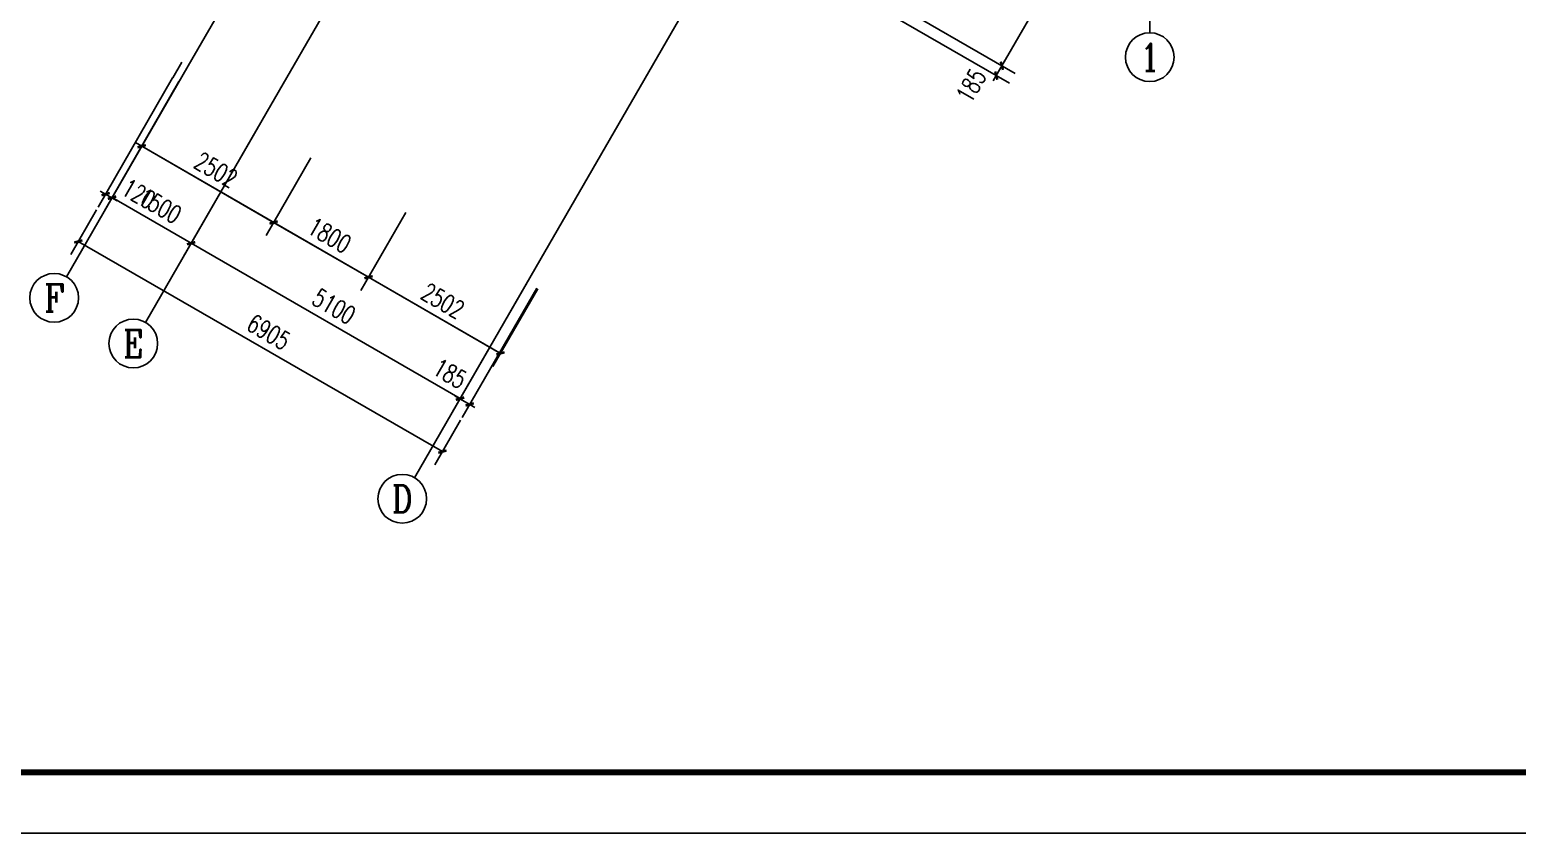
# Model space of a CAD drawing. Extents: x -7327 to 97773, y -14227 to 88173.
# Drawn here: x 11483 to 35912, y -14227 to -1033 of the extents above; entities that cross this region are included whole.
import ezdxf
from ezdxf.enums import TextEntityAlignment as Align

# ---------------------------------------------------------------- set-up
doc = ezdxf.new("R2010")
doc.units = 0
doc.header["$LTSCALE"] = 1000
doc.header["$MEASUREMENT"] = 0
for name, color, linetype in [('AXIS_TEXT', 7, 'Continuous'), ('body', 30, 'Continuous'), ('label', 7, 'Continuous')]:
    doc.layers.add(name, color=color, linetype=linetype)
doc.styles.add('_TCH_AXIS', font='COMPLEX', dxfattribs={"bigfont": 'GBCBIG'})
doc.styles.add('_TCH_DIM_T3', font='SIMPLEX', dxfattribs={"width": 0.705882, "bigfont": 'GBCBIG'})
doc.styles.add('COMPLEX', font='COMPLEX')
doc.dimstyles.new('_TCH_ARCH&&100', dxfattribs={"dimtxt": 297.5, "dimasz": 100, "dimexe": 250, "dimexo": 300, "dimgap": 126.25, "dimtad": 1, "dimdec": 0, "dimzin": 0, "dimdsep": 46, "dimtxsty": '_TCH_DIM_T3', "dimblk": 'ARCHTICK', "dimcen": 0.09, "dimclrt": 7, "dimazin": 2, "dimtfac": 1, "dimtdec": 0, "dimtix": 1, "dimtmove": 2, "dimatfit": 3, "dimfxl": 1, "dimtolj": 1, "dimtzin": 0, "dimarcsym": 0})

# ---------------------------------------------------------------- blocks, each defined once
blk = doc.blocks.new('_ArchTick')
at = {"color": 0, "linetype": 'ByBlock', "const_width": 0.4}
blk.add_lwpolyline([(-0.5, -0.5), (0.5, 0.5)], dxfattribs=at)
blk = doc.blocks.new('*D31')
at = {"layer": 'Defpoints', "color": 0, "transparency": 16777216}
for p in [(14084, -1624), (16251, -2875), (15488, -4197)]:
    blk.add_point(p, dxfattribs=at)
at = {"layer": 'label', "color": 0, "lineweight": -2, "transparency": 16777216}
for p, q in [((13934, -1884), (13196, -3163)), ((13321, -2946), (15488, -4197)), ((16101, -3135), (15363, -4414))]:
    blk.add_line(p, q, dxfattribs=at)
at = {"layer": 'label', "color": 0, "lineweight": -2, "transparency": 16777216, "xscale": 100, "yscale": 100, "zscale": 100}
for p, rotation in [((13321, -2946), 150), ((15488, -4197), 330.0000000000001)]:
    blk.add_blockref('_ArchTick', p, dxfattribs=dict(at, rotation=rotation))
at = {"layer": 'label', "color": 7, "transparency": 16777216, "insert": (14542, -3334), "char_height": 297.5, "attachment_point": 5, "rotation": 330, "style": '_TCH_DIM_T3'}
blk.add_mtext('\\A1;2502', dxfattribs=at)
blk = doc.blocks.new('*D32')
at = {"layer": 'Defpoints', "color": 0, "transparency": 16777216}
for p in [(16251, -2875), (17810, -3775), (17047, -5097)]:
    blk.add_point(p, dxfattribs=at)
at = {"layer": 'label', "color": 0, "lineweight": -2, "transparency": 16777216}
for p, q in [((16101, -3135), (15363, -4414)), ((17660, -4035), (16922, -5314)), ((15488, -4197), (17047, -5097))]:
    blk.add_line(p, q, dxfattribs=at)
at = {"layer": 'label', "color": 0, "lineweight": -2, "transparency": 16777216, "xscale": 100, "yscale": 100, "zscale": 100}
for p, rotation in [((15488, -4197), 150.0000000000001), ((17047, -5097), 330.0000000000001)]:
    blk.add_blockref('_ArchTick', p, dxfattribs=dict(at, rotation=rotation))
at = {"layer": 'label', "color": 7, "transparency": 16777216, "insert": (16405, -4409), "char_height": 297.5, "attachment_point": 5, "rotation": 330, "style": '_TCH_DIM_T3'}
blk.add_mtext('\\A1;1800', dxfattribs=at)
blk = doc.blocks.new('*D33')
at = {"layer": 'Defpoints', "color": 0, "transparency": 16777216}
for p in [(17810, -3775), (19977, -5026), (19213, -6348)]:
    blk.add_point(p, dxfattribs=at)
at = {"layer": 'label', "color": 0, "lineweight": -2, "transparency": 16777216}
for p, q in [((17660, -4035), (16922, -5314)), ((17047, -5097), (19213, -6348)), ((19827, -5286), (19088, -6565))]:
    blk.add_line(p, q, dxfattribs=at)
at = {"layer": 'label', "color": 0, "lineweight": -2, "transparency": 16777216, "xscale": 100, "yscale": 100, "zscale": 100}
for p, rotation in [((17047, -5097), 150.0000000000001), ((19213, -6348), 330.0000000000001)]:
    blk.add_blockref('_ArchTick', p, dxfattribs=dict(at, rotation=rotation))
at = {"layer": 'label', "color": 7, "transparency": 16777216, "insert": (18267, -5485), "char_height": 297.5, "attachment_point": 5, "rotation": 330, "style": '_TCH_DIM_T3'}
blk.add_mtext('\\A1;2502', dxfattribs=at)
blk = doc.blocks.new('*D34')
at = {"layer": 'Defpoints', "color": 0, "transparency": 16777216}
for p in [(12728, -3732), (18708, -7185), (18260, -7961)]:
    blk.add_point(p, dxfattribs=at)
at = {"layer": 'label', "color": 0, "lineweight": -2, "transparency": 16777216}
for p, q in [((12578, -3992), (12155, -4725)), ((12280, -4509), (18260, -7961)), ((18558, -7445), (18135, -8178))]:
    blk.add_line(p, q, dxfattribs=at)
at = {"layer": 'label', "color": 0, "lineweight": -2, "transparency": 16777216, "xscale": 100, "yscale": 100, "zscale": 100}
for p, rotation in [((12280, -4509), 149.9999999999999), ((18260, -7961), 329.9999999999999)]:
    blk.add_blockref('_ArchTick', p, dxfattribs=dict(at, rotation=rotation))
at = {"layer": 'label', "color": 7, "transparency": 16777216, "insert": (15408, -5997), "char_height": 297.5, "attachment_point": 5, "rotation": 330, "style": '_TCH_DIM_T3'}
blk.add_mtext('\\A1;6905', dxfattribs=at)
blk = doc.blocks.new('*D35')
at = {"layer": 'Defpoints', "color": 0, "transparency": 16777216}
for p in [(19800, -4924), (19960, -5017), (18708, -7185)]:
    blk.add_point(p, dxfattribs=at)
at = {"layer": 'label', "color": 0, "lineweight": -2, "transparency": 16777216}
for p, q in [((19650, -5184), (18423, -7309)), ((19810, -5277), (18583, -7401)), ((18548, -7092), (18462, -7042)), ((18548, -7092), (18708, -7185)), ((18708, -7185), (18795, -7235))]:
    blk.add_line(p, q, dxfattribs=at)
at = {"layer": 'label', "color": 0, "lineweight": -2, "transparency": 16777216, "xscale": 100, "yscale": 100, "zscale": 100}
for p, rotation in [((18548, -7092), 330.0000000000001), ((18708, -7185), 150.0000000000001)]:
    blk.add_blockref('_ArchTick', p, dxfattribs=dict(at, rotation=rotation))
at = {"layer": 'label', "color": 7, "transparency": 16777216, "insert": (18383, -6679), "char_height": 297.5, "attachment_point": 5, "rotation": 330, "style": '_TCH_DIM_T3'}
blk.add_mtext('\\A1;185', dxfattribs=at)
blk = doc.blocks.new('*D36')
at = {"layer": 'Defpoints', "color": 0, "transparency": 16777216}
for p in [(13980, -1564), (14084, -1624), (12833, -3792)]:
    blk.add_point(p, dxfattribs=at)
at = {"layer": 'label', "color": 0, "lineweight": -2, "transparency": 16777216}
for p, q in [((13830, -1824), (12604, -3948)), ((13934, -1884), (12708, -4008)), ((12729, -3732), (12642, -3682)), ((12729, -3732), (12833, -3792)), ((12833, -3792), (12919, -3842))]:
    blk.add_line(p, q, dxfattribs=at)
at = {"layer": 'label', "color": 0, "lineweight": -2, "transparency": 16777216, "xscale": 100, "yscale": 100, "zscale": 100}
for p, rotation in [((12729, -3732), 329.9999999999999), ((12833, -3792), 149.9999999999999)]:
    blk.add_blockref('_ArchTick', p, dxfattribs=dict(at, rotation=rotation))
at = {"layer": 'label', "color": 7, "transparency": 16777216, "insert": (13273, -3728), "char_height": 297.5, "attachment_point": 5, "rotation": 330, "style": '_TCH_DIM_T3'}
blk.add_mtext('\\A1;120', dxfattribs=at)
blk = doc.blocks.new('*D37')
at = {"layer": 'Defpoints', "color": 0, "transparency": 16777216}
for p in [(15383, -2374), (19800, -4924), (18550, -7089)]:
    blk.add_point(p, dxfattribs=at)
at = {"layer": 'label', "color": 0, "lineweight": -2, "transparency": 16777216}
for p, q in [((15233, -2634), (14008, -4756)), ((14133, -4539), (18550, -7089)), ((19650, -5184), (18425, -7306))]:
    blk.add_line(p, q, dxfattribs=at)
at = {"layer": 'label', "color": 0, "lineweight": -2, "transparency": 16777216, "xscale": 100, "yscale": 100, "zscale": 100}
for p, rotation in [((14133, -4539), 150), ((18550, -7089), 329.9999999999999)]:
    blk.add_blockref('_ArchTick', p, dxfattribs=dict(at, rotation=rotation))
at = {"layer": 'label', "color": 7, "transparency": 16777216, "insert": (16479, -5576), "char_height": 297.5, "attachment_point": 5, "rotation": 330, "style": '_TCH_DIM_T3'}
blk.add_mtext('\\A1;5100', dxfattribs=at)
blk = doc.blocks.new('*D38')
at = {"layer": 'Defpoints', "color": 0, "transparency": 16777216}
for p in [(14084, -1624), (15383, -2374), (14133, -4539)]:
    blk.add_point(p, dxfattribs=at)
at = {"layer": 'label', "color": 0, "lineweight": -2, "transparency": 16777216}
for p, q in [((13934, -1884), (12709, -4006)), ((15233, -2634), (14008, -4756)), ((12834, -3789), (14133, -4539))]:
    blk.add_line(p, q, dxfattribs=at)
at = {"layer": 'label', "color": 0, "lineweight": -2, "transparency": 16777216, "xscale": 100, "yscale": 100, "zscale": 100}
for p, rotation in [((12834, -3789), 150), ((14133, -4539), 329.9999999999999)]:
    blk.add_blockref('_ArchTick', p, dxfattribs=dict(at, rotation=rotation))
at = {"layer": 'label', "color": 7, "transparency": 16777216, "insert": (13621, -3926), "char_height": 297.5, "attachment_point": 5, "rotation": 330, "style": '_TCH_DIM_T3'}
blk.add_mtext('\\A1;1500', dxfattribs=at)
blk = doc.blocks.new('*D159')
at = {"layer": 'Defpoints', "color": 0, "transparency": 16777216}
for p in [(19882, 2743), (19790, 2583), (27448, -1625)]:
    blk.add_point(p, dxfattribs=at)
at = {"layer": 'label', "color": 0, "lineweight": -2, "transparency": 16777216}
for p, q in [((20142, 2593), (27665, -1750)), ((20049, 2433), (27572, -1911)), ((27356, -1786), (27448, -1625)), ((27448, -1625), (27498, -1539)), ((27356, -1786), (27306, -1872))]:
    blk.add_line(p, q, dxfattribs=at)
at = {"layer": 'label', "color": 0, "lineweight": -2, "transparency": 16777216, "xscale": 100, "yscale": 100, "zscale": 100}
for p, rotation in [((27356, -1786), 59.99999999999994), ((27448, -1625), 240)]:
    blk.add_blockref('_ArchTick', p, dxfattribs=dict(at, rotation=rotation))
at = {"layer": 'label', "color": 7, "transparency": 16777216, "insert": (26943, -1951), "char_height": 297.5, "attachment_point": 5, "rotation": 60, "style": '_TCH_DIM_T3'}
blk.add_mtext('\\A1;185', dxfattribs=at)
blk = doc.blocks.new('*D160')
at = {"layer": 'Defpoints', "color": 0, "transparency": 16777216}
for p in [(21532, 5601), (19882, 2743), (29098, 1232)]:
    blk.add_point(p, dxfattribs=at)
at = {"layer": 'label', "color": 0, "lineweight": -2, "transparency": 16777216}
for p, q in [((21792, 5451), (29315, 1107)), ((20142, 2593), (27665, -1750)), ((27448, -1625), (29098, 1232))]:
    blk.add_line(p, q, dxfattribs=at)
at = {"layer": 'label', "color": 0, "lineweight": -2, "transparency": 16777216, "xscale": 100, "yscale": 100, "zscale": 100}
for p, rotation in [((29098, 1232), 59.99999999999996), ((27448, -1625), 239.9999999999999)]:
    blk.add_blockref('_ArchTick', p, dxfattribs=dict(at, rotation=rotation))
at = {"layer": 'label', "color": 7, "transparency": 16777216, "insert": (28035, -59), "char_height": 297.5, "attachment_point": 5, "rotation": 60, "style": '_TCH_DIM_T3'}
blk.add_mtext('\\A1;3300', dxfattribs=at)
blk = doc.blocks.new('_AXISO')
blk.add_circle((0, 0), 0.5)
at = {"layer": 'AXIS_TEXT', "style": 'COMPLEX', "width": 1.041667}
blk.add_attdef('A', text='', height=0.56, dxfattribs=at).set_placement((-0.25, -0.28), (0.25, -0.28), align=Align.FIT)

msp = doc.modelspace()

# ---------------------------------------------------------------- linework, layer by layer
at = {"color": 4}
msp.add_lwpolyline([(-7327.5, -14226.9), (97772.5, -14226.9), (97772.5, 45173.1), (-7327.5, 45173.1)], close=True, dxfattribs=at)
at = {"color": 4, "const_width": 100}
msp.add_lwpolyline([(-4827.5, -13226.9), (96772.5, -13226.9), (96772.5, 44173.1), (-4827.5, 44173.1)], close=True, dxfattribs=at)
at = {"layer": 'body'}
for p, q in [((13830.1, -1824.2), (13980.1, -1564.4)), ((13217, -2886.2), (19196.9, -6338.7))]:
    msp.add_line(p, q, dxfattribs=at)
at = {"layer": 'label'}
for p, q in [((14084.1, -1624.4), (22166.5, 12374.8)), ((15383.1, -2374.4), (23465.5, 11624.8)), ((19799.8, -4924.4), (27882.3, 9074.8)), ((29876.9, 2916.5), (29876.9, -1083.5)), ((14084.1, -1624.4), (12084.1, -5088.5)), ((15383.1, -2374.4), (13383.1, -5838.5)), ((19799.8, -4924.4), (17799.8, -8388.5))]:
    msp.add_line(p, q, dxfattribs=at)

# ---------------------------------------------------------------- block references
ref = msp.add_blockref('_AXISO', (29876.9, -1483.5), dxfattribs=dict(at, xscale=800, yscale=800, zscale=800))
ref.add_attrib('A', '1', dxfattribs={"height": 450.2, "style": '_TCH_AXIS', "width": 1.726397}).set_placement((29710.3, -1708.6), (30043.4, -1708.6), align=Align.FIT)
ref = msp.add_blockref('_AXISO', (11884.1, -5434.9), dxfattribs=dict(at, xscale=800, yscale=800, zscale=800))
ref.add_attrib('A', 'F', dxfattribs={"height": 448.3, "style": '_TCH_AXIS', "width": 0.982456}).set_placement((11716.3, -5659.1), (12051.9, -5659.1), align=Align.FIT)
ref = msp.add_blockref('_AXISO', (13183.1, -6184.9), dxfattribs=dict(at, xscale=800, yscale=800, zscale=800))
ref.add_attrib('A', 'E', dxfattribs={"height": 448.3, "style": '_TCH_AXIS', "width": 0.982456}).set_placement((13015.3, -6409.1), (13350.9, -6409.1), align=Align.FIT)
ref = msp.add_blockref('_AXISO', (17599.8, -8734.9), dxfattribs=dict(at, xscale=800, yscale=800, zscale=800))
ref.add_attrib('A', 'D', dxfattribs={"height": 448.3, "style": '_TCH_AXIS', "width": 0.924665}).set_placement((17432, -8959.1), (17767.6, -8959.1), align=Align.FIT)

# ---------------------------------------------------------------- dimensions: what is measured, and where the dimension line sits
for p1, p2, distance, picture, middle in [((19882.2, 2743), (21532.2, 5600.9), -8736.8, '*D160', (28035.3, -59)), ((14084.1, -1624.4), (15383.1, -2374.4), -2500, '*D38', (13621.1, -3926.3)), ((14084.1, -1624.4), (16250.9, -2875.4), -1526.2, '*D31', (14541.8, -3333.5)), ((15383.1, -2374.4), (19799.8, -4924.4), -2500, '*D37', (16479, -5576.3)), ((16250.9, -2875.4), (17809.7, -3775.4), -1526.2, '*D32', (16404.7, -4409)), ((12728.5, -3732.3), (18708.4, -7184.8), -896.6, '*D34', (15407.6, -5996.9)), ((17809.7, -3775.4), (19976.5, -5026.4), -1526.2, '*D33', (18267.5, -5484.5))]:
    dim = msp.add_aligned_dim(p1=p1, p2=p2, distance=distance, dimstyle='_TCH_ARCH&&100', dxfattribs=at)
    dim.commit()
    dim.dimension.update_dxf_attribs({"geometry": picture, "text_midpoint": middle})
for base, p1, p2, angle, picture, middle in [((27448.5, -1625.4), (19789.7, 2582.8), (19882.2, 2743), 60, '*D159', (26942.8, -1951.2)), ((12832.8, -3791.6), (13980.1, -1564.4), (14084.1, -1624.4), 330, '*D36', (13273.4, -3728.5)), ((18708.4, -7184.8), (19799.8, -4924.4), (19960, -5016.9), 330, '*D35', (18382.6, -6679.2))]:
    dim = msp.add_linear_dim(base=base, p1=p1, p2=p2, angle=angle, dimstyle='_TCH_ARCH&&100', dxfattribs=at)
    dim.commit()
    dim.dimension.update_dxf_attribs({"geometry": picture, "text_midpoint": middle, "dimtype": 129})

doc.saveas('drawing.dxf')
